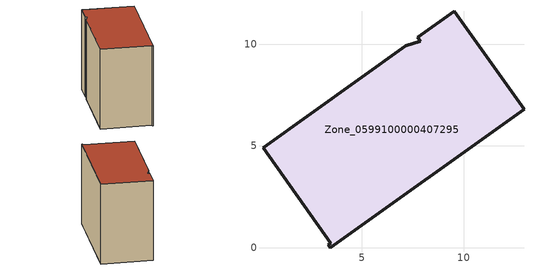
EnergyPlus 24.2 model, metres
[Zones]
Zone_0599100000407295
 floor ground (C_G): 7.86,10.16 7.74,10.34 9.53,11.62 12.97,6.81 3.44,0 3.34,0.14 3.47,0.23 0.14,4.91 7.15,9.92 z0
 wall outside (C_F): 3.44,0 12.97,6.81 9.53,11.62 7.74,10.34 7.86,10.16 7.15,9.92 0.14,4.91 3.47,0.23 3.34,0.14 3.44,0 z0:9.5
 roof outside (C_R): 7.74,10.34 7.86,10.16 7.15,9.92 0.14,4.91 3.47,0.23 3.34,0.14 3.44,0 12.97,6.81 9.53,11.62 z9.5
[BUILDING]
Pand.0599100000407295: North Axis=0; Terrain=City; Loads Convergence Tolerance Value=0.04; Temperature Convergence Tolerance Value=0.4; Solar Distribution=FullExterior; Maximum Number of Warmup Days=25; Minimum Number of Warmup Days=1
[Site:Location]
Rotterdam.The.Hague.AP_ZH_NLD Design_Conditions: Latitude=51.96; Longitude=4.45; Time Zone=1; Elevation=-4.5
[SITE:GROUNDTEMPERATURE:BUILDINGSURFACE]
18, 18, 18, 18, 18, 18, 18, 18, 18, 18, 18, 18
[MATERIAL] Thermal Absorptance=0.9; Solar Absorptance=0.7; Visible Absorptance=0.7
Name | Roughness | Thickness | Conductivity | Density | Specific Heat
G.TC.1992-2005 | MediumSmooth | 0.15 | 0.06 | 540 | 1210
F.TC.1992-2005 | Rough | 0.3 | 0.12 | 1920 | 840
R.TC.1992-2005 | MediumRough | 0.2 | 0.08 | 1500 | 1000
[CONSTRUCTION]
C_G: G.TC.1992-2005
C_F: F.TC.1992-2005
C_R: R.TC.1992-2005
[ZONE]
Zone_0599100000407295: Type=1; Multiplier=1; Ceiling Height=Autocalculate; Volume=Autocalculate; Floor Area=autocalculate; Part of Total Floor Area=Yes
[ZONEINFILTRATION:DESIGNFLOWRATE]
Infil_Zone_0599100000407295: Zone or ZoneList or Space or SpaceList=Zone_0599100000407295; Schedule=AlwaysOn; Design Flow Rate Calculation Method=Flow/Area; Flow Rate per Floor Area=0.0015; Constant Term Coefficient=1; Temperature Term Coefficient=0; Velocity Term Coefficient=0; Velocity Squared Term Coefficient=0
[HVACTEMPLATE:ZONE:IDEALLOADSAIRSYSTEM]
Zone_0599100000407295: Maximum Heating Supply Air Temperature=50; Minimum Cooling Supply Air Temperature=13; Maximum Heating Supply Air Humidity Ratio=0.0156; Minimum Cooling Supply Air Humidity Ratio=0.0077; Heating Limit=NoLimit; Cooling Limit=NoLimit; Dehumidification Control Type=ConstantSensibleHeatRatio; Cooling Sensible Heat Ratio=0.7; Dehumidification Setpoint=60; Humidification Control Type=None; Humidification Setpoint=30; Outdoor Air Method=None; Outdoor Air Flow Rate per Person=0.00944; Outdoor Air Flow Rate per Zone Floor Area=0; Outdoor Air Flow Rate per Zone=0; Demand Controlled Ventilation Type=None; Outdoor Air Economizer Type=NoEconomizer; Heat Recovery Type=None; Sensible Heat Recovery Effectiveness=0.7; Latent Heat Recovery Effectiveness=0.65
[ZONECONTROL:THERMOSTAT]
ThermostatControl_Zone_0599100000407295: Zone or ZoneList=Zone_0599100000407295; Control Type Schedule=DualSetpointControlType; Control 1=Thermostat_Zone_0599100000407295; Temperature Difference Between Cutout And Setpoint=0
[THERMOSTATSETPOINT:DUALSETPOINT]
Thermostat_Zone_0599100000407295: Heating Setpoint Temperature Schedule=HeatingSetpoint_Zone_0599100000407295; Cooling Setpoint Temperature Schedule=CoolingSetpoint_Zone_0599100000407295
[SCHEDULE:COMPACT]
HeatingSetpoint_Zone_0599100000407295: Through: 12/31, For: AllDays, Until: 24:00, 21
CoolingSetpoint_Zone_0599100000407295: Through: 12/31, For: AllDays, Until: 24:00, 24
DualSetpointControlType: Through: 12/31, For: AllDays, Until: 24:00, 4
AlwaysOn: Through: 12/31, For: AllDays, Until: 24:00, 1
